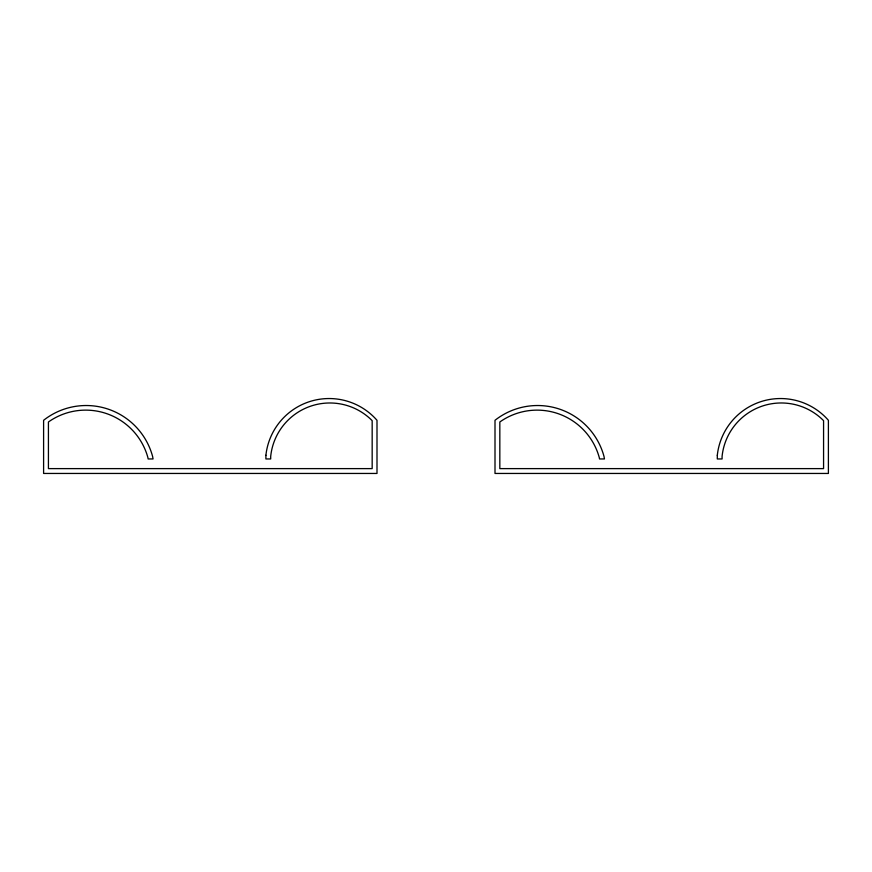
<?xml version="1.0" encoding="UTF-8"?>
<svg xmlns="http://www.w3.org/2000/svg" width="872" height="872" viewBox="0 0 872 872"><rect width="100%" height="100%" fill="white"/><g stroke="black" fill="none" stroke-linecap="round" stroke-linejoin="round"><path stroke-width="1.31" d="M265.906 455.26L265.895 458.955L270.691 458.955L270.691 456.416A59.481 59.481 0 0 1 372.17 420.653L372.17 468.613L48.429 468.613L48.429 421.983A64.495 64.495 0 0 1 147.891 457.56L148.142 458.955L153.047 458.955L152.611 456.459A68.779 68.779 0 0 0 43.6 420.293L43.6 473.452L376.998 473.452L376.998 420.293A63.58 63.58 0 0 0 265.906 455.26M717.307 455.26L717.296 458.955L722.092 458.955L722.081 456.416A59.481 59.481 0 0 1 823.571 420.653L823.571 468.613L499.83 468.613L499.83 421.983A64.495 64.495 0 0 1 599.282 457.56L599.533 458.955L604.449 458.955L604.013 456.459A68.779 68.779 0 0 0 495.002 420.293L495.002 473.452L828.4 473.452L828.4 420.293A63.58 63.58 0 0 0 717.307 455.26"/></g></svg>
